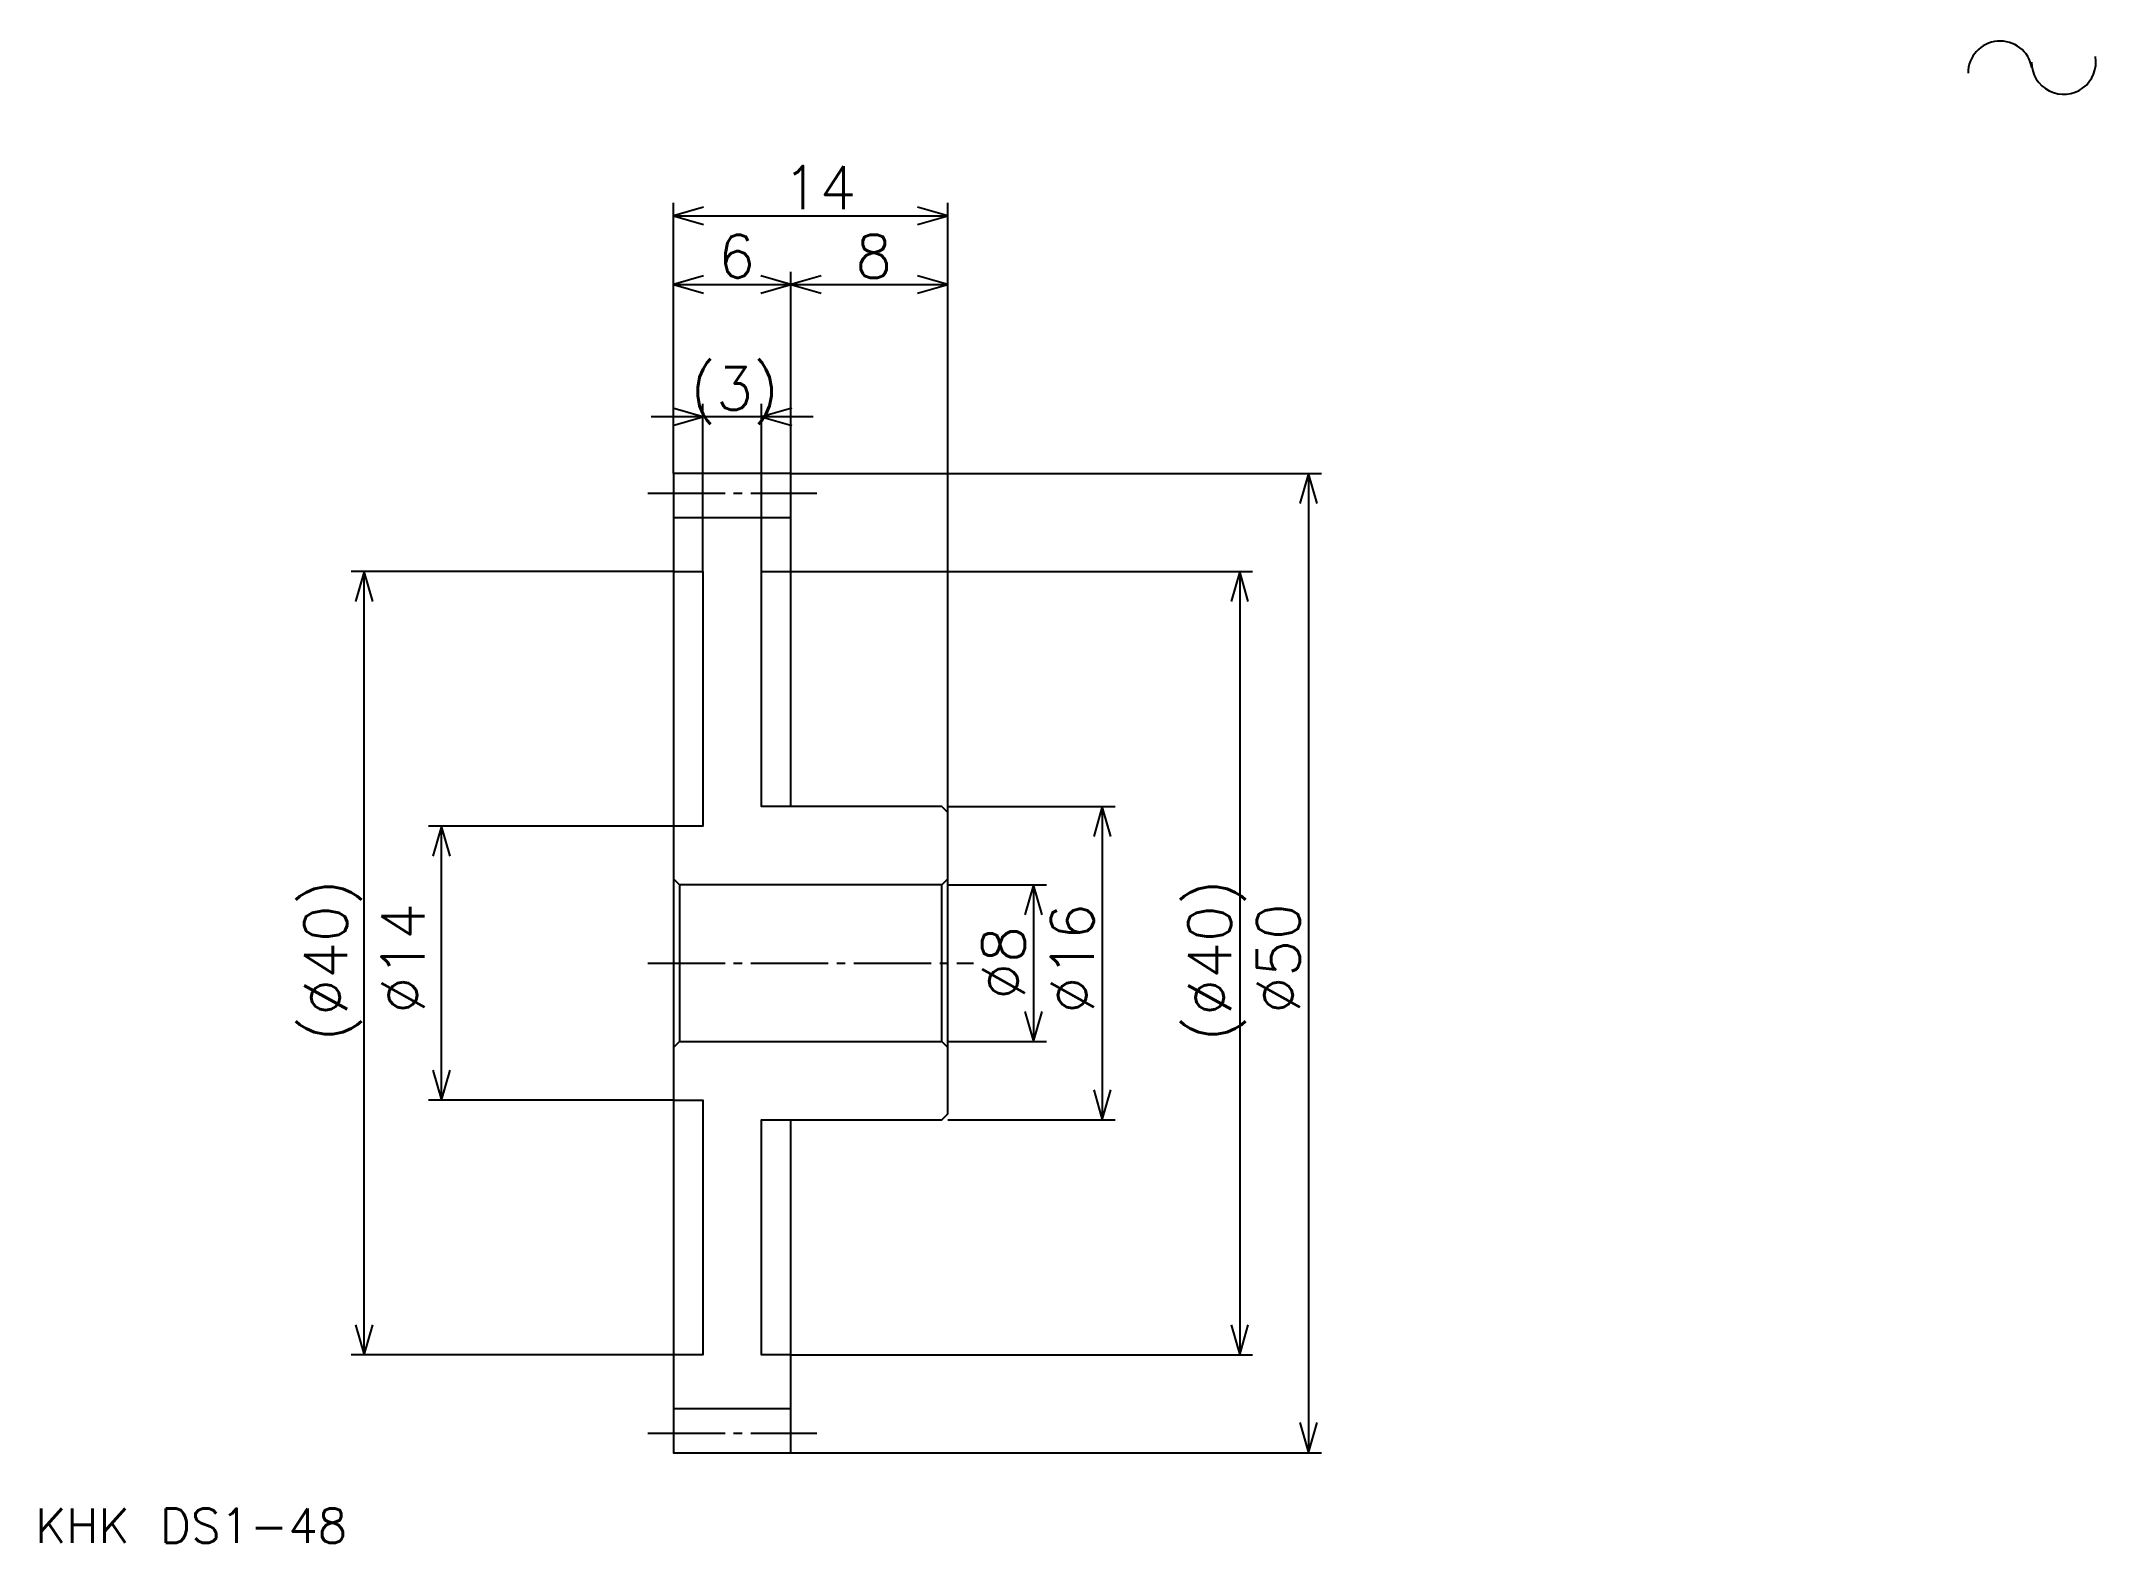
# Model space of a CAD drawing. Extents: x 5 to 110, y 5 to 82.
import ezdxf

# ---------------------------------------------------------------- set-up
doc = ezdxf.new("R2010")
doc.units = 0
doc.linetypes.add('DASHDOT', pattern=[5.263156, 3.947368, -0.438596, 0.438596, -0.438596])
doc.layers.get('0').update_dxf_attribs({"linetype": 'CONTINUOUS'})
doc.layers.add('DASHDOT', color=6, linetype='DASHDOT')
doc.styles.add('KANJI', font='TXT', dxfattribs={"bigfont": 'BIGFONT'})

msp = doc.modelspace()

# ---------------------------------------------------------------- linework, layer by layer
at = {"color": 5}
for p, q in [((36.973686, 59.429825), (36.973686, 73.245613)), ((36.973686, 72.587723), (50.973686, 72.587723)), ((50.973686, 59.429825), (50.973686, 73.245613)), ((42.973686, 59.429825), (42.973686, 69.736847)), ((36.973686, 69.078949), (42.973686, 69.078949)), ((42.973686, 69.078949), (50.973686, 69.078949)), ((38.473686, 54.429825), (38.473686, 62.982456)), ((41.473686, 54.429825), (41.473686, 62.982456)), ((44.105267, 62.324562), (35.842106, 62.324562)), ((41.473686, 54.429825), (41.473686, 59.429825)), ((42.973686, 59.429825), (50.973686, 59.429825)), ((50.973686, 59.429825), (70.052628, 59.429825)), ((50.973686, 42.129826), (50.973686, 59.429825)), ((69.394737, 59.429825), (69.394737, 9.429825)), ((36.973686, 54.429825), (20.526318, 54.429825)), ((21.184212, 14.429825), (21.184212, 54.429825)), ((42.973686, 54.429825), (50.973686, 54.429825)), ((50.973686, 54.429825), (66.543861, 54.429825)), ((65.885971, 54.429825), (65.885971, 14.429825)), ((50.973686, 42.429825), (59.526318, 42.429825)), ((58.868423, 42.429825), (58.868423, 26.429825)), ((36.973686, 41.429825), (24.473686, 41.429825)), ((25.13158, 27.429825), (25.13158, 41.429825)), ((50.973686, 38.429825), (56.017548, 38.429825)), ((55.35965, 38.429825), (55.35965, 30.429825)), ((50.973686, 30.429825), (56.017548, 30.429825)), ((36.973686, 27.429825), (24.473686, 27.429825)), ((50.973686, 26.429825), (59.526318, 26.429825)), ((36.973686, 14.429825), (20.526318, 14.429825)), ((42.973686, 14.429825), (50.973686, 14.429825)), ((50.973686, 14.429825), (66.543861, 14.429825)), ((42.973686, 9.429825), (50.973686, 9.429825)), ((50.973686, 9.429825), (70.052628, 9.429825))]:
    msp.add_line(p, q, dxfattribs=at)
at = {"color": 4}
for p, q in [((36.973686, 57.179825), (42.973686, 57.179825)), ((36.973686, 11.679825), (42.973686, 11.679825))]:
    msp.add_line(p, q, dxfattribs=at)
at = {"color": 5}
for points in [[(38.508774, 73.026314), (36.973686, 72.587723), (38.508774, 72.149124)], [(49.438599, 72.149124), (50.973686, 72.587723), (49.438599, 73.026314)], [(38.508774, 69.517548), (36.973686, 69.078949), (38.508774, 68.64035)], [(41.438599, 68.64035), (42.973686, 69.078949), (41.438599, 69.517548)], [(44.508774, 69.517548), (42.973686, 69.078949), (44.508774, 68.64035)], [(49.438599, 68.64035), (50.973686, 69.078949), (49.438599, 69.517548)], [(36.938599, 61.885963), (38.473686, 62.324562), (36.938599, 62.763161)], [(43.008774, 62.763161), (41.473686, 62.324562), (43.008774, 61.885963)], [(69.833328, 57.894737), (69.394737, 59.429825), (68.956139, 57.894737)], [(21.62281, 52.894737), (21.184212, 54.429825), (20.745617, 52.894737)], [(66.324562, 52.894737), (65.885971, 54.429825), (65.447372, 52.894737)], [(59.307022, 40.894737), (58.868423, 42.429825), (58.429825, 40.894737)], [(25.570179, 39.894737), (25.13158, 41.429825), (24.692986, 39.894737)], [(55.798248, 36.894737), (55.35965, 38.429825), (54.921055, 36.894737)], [(54.921055, 31.964912), (55.35965, 30.429825), (55.798248, 31.964912)], [(24.692986, 28.964912), (25.13158, 27.429825), (25.570179, 28.964912)], [(58.429825, 27.964912), (58.868423, 26.429825), (59.307022, 27.964912)], [(20.745617, 15.964912), (21.184212, 14.429825), (21.62281, 15.964912)], [(65.447372, 15.964912), (65.885971, 14.429825), (66.324562, 15.964912)], [(68.956139, 10.964912), (69.394737, 9.429825), (69.833328, 10.964912)]]:
    msp.add_lwpolyline(points, dxfattribs=at)
at = {"color": 4}
for points in [[(36.973686, 30.429825), (36.973686, 9.429825), (42.973686, 9.429825), (42.973686, 26.429825), (50.673687, 26.429825), (50.973686, 26.729824), (50.973686, 42.129826), (50.673687, 42.429825), (42.973686, 42.429825), (42.973686, 59.429825), (36.973686, 59.429825), (36.973686, 30.429825)], [(42.973686, 42.429825), (42.973686, 59.429825), (36.973686, 59.429825), (36.973686, 30.429825)], [(36.973686, 54.429825), (38.473686, 54.429825), (38.473686, 41.429825), (36.973686, 41.429825)], [(42.973686, 42.429825), (41.473686, 42.429825), (41.473686, 54.429825), (42.973686, 54.429825)], [(50.973686, 26.729824), (50.973686, 42.129826)], [(50.973686, 38.729824), (50.673687, 38.429825), (37.273685, 38.429825), (36.973686, 38.729824), (37.273685, 38.429825), (37.273685, 30.429825)], [(36.973686, 30.129826), (37.273685, 30.429825), (50.673687, 30.429825), (50.973686, 30.129826), (50.673687, 30.429825), (50.673687, 38.429825)], [(36.973686, 30.429825), (36.973686, 9.429825), (42.973686, 9.429825), (42.973686, 26.429825)], [(36.973686, 27.429825), (38.473686, 27.429825), (38.473686, 14.429825), (36.973686, 14.429825)], [(42.973686, 14.429825), (41.473686, 14.429825), (41.473686, 26.429825), (42.973686, 26.429825)]]:
    msp.add_lwpolyline(points, dxfattribs=at)
at = {"color": 7}
for centre, start, end in [((104.714912, 79.867897), 10, 180), ((107.954414, 80.43911), 180, 10)]:
    msp.add_arc(centre, 1.644737, start, end, dxfattribs=at)
at = {"layer": 'DASHDOT', "color": 7}
for p, q in [((35.657898, 58.429825), (44.289474, 58.429825)), ((35.657898, 34.429825), (52.289474, 34.429825)), ((35.657898, 10.429825), (44.289474, 10.429825))]:
    msp.add_line(p, q, dxfattribs=at)

# ---------------------------------------------------------------- texts
at = {"color": 7, "style": 'KANJI'}
for s, height, p in [('14', 2.192982, (42.548248, 72.938599)), ('6', 2.192982, (39.260967, 69.429825)), ('8', 2.192982, (46.260967, 69.429825)), ('(3)', 2.192982, (37.835529, 62.675438)), ('KHK DS1-48', 1.754386, (4.385965, 4.824562))]:
    msp.add_text(s, height=height, dxfattribs=at).set_placement(p)
for s, p in [('(%%c40)', (20.30702, 30.427631)), ('(%%c40)', (65.447372, 30.427631)), ('%%c14', (24.254389, 31.853069)), ('%%c16', (58.429825, 31.853069)), ('%%c50', (68.956139, 31.853071)), ('%%c8', (54.921055, 32.565788))]:
    msp.add_text(s, height=2.192982, rotation=90, dxfattribs=at).set_placement(p)

doc.saveas('drawing.dxf')
